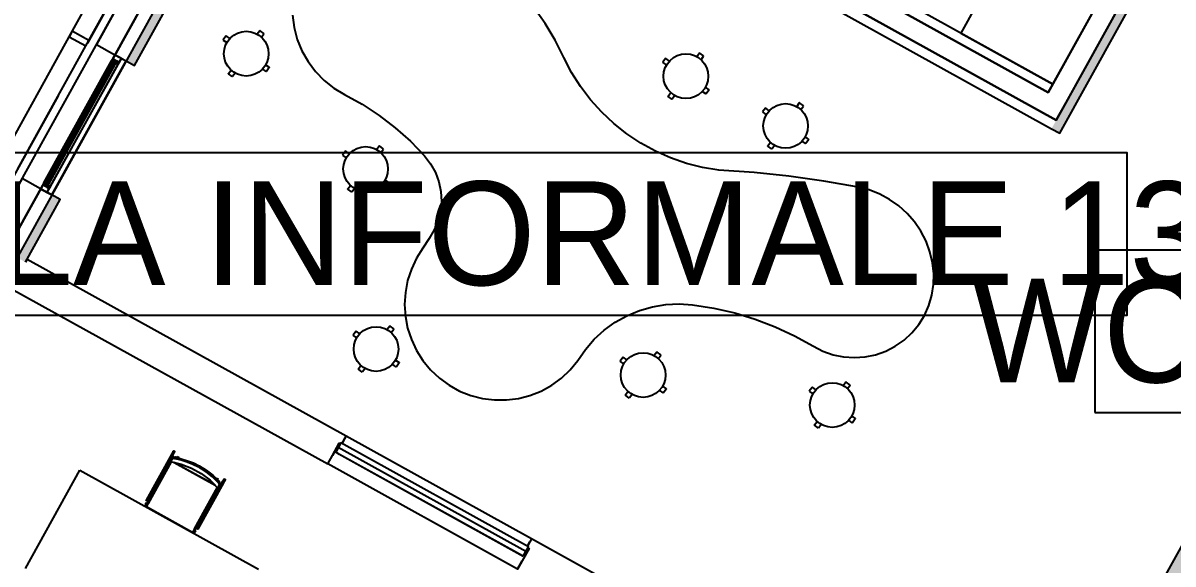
# Model space of a CAD drawing. Header units: metres. Extents: x 2.5 to 42.6, y 0.9 to 31.9.
# Drawn here: x 20.895 to 24.441, y 17.182 to 18.851 of the extents above; entities that cross this region are included whole.
import ezdxf

# ---------------------------------------------------------------- set-up
doc = ezdxf.new("R2010")
doc.units = ezdxf.units.M
for name, color, linetype in [('ARREDI', 9, 'Continuous'), ('INFISSI_VETRATE', 4, 'Continuous'), ('PARETI_STRUTTURE', 7, 'Continuous'), ('PILASTRI_SETTI', 8, 'Continuous'), ('PORTE_SCALE', 2, 'Continuous'), ('WAYFINDING_RIQUADRI', 7, 'Continuous'), ('WAYFINDING_TESTI', 7, 'Continuous')]:
    doc.layers.add(name, color=color, linetype=linetype)

msp = doc.modelspace()

# ---------------------------------------------------------------- linework, layer by layer
at = {"layer": 'ARREDI'}
for points in [[(21.5332, 19.5803), (21.4607, 19.4495), (21.0942, 18.7883)], [(21.7265, 18.8748), (21.7314, 18.837), (21.7411, 18.8), (21.7555, 18.7647), (21.7744, 18.7315), (21.7973, 18.701), (21.8241, 18.6737), (21.8541, 18.6501), (21.8869, 18.6306), (21.9415, 18.6001), (21.9937, 18.5657), (22.0433, 18.5276), (22.0899, 18.4859), (22.1333, 18.4408), (22.152, 18.4166), (22.1668, 18.3899), (22.1775, 18.3612), (22.1838, 18.3313), (22.1855, 18.3007), (22.1826, 18.2703), (22.1751, 18.2406), (22.1633, 18.2124), (22.1474, 18.1863), (22.1284, 18.1565), (22.1086, 18.1252), (22.0928, 18.0916), (22.0813, 18.0564), (22.0744, 18.02), (22.072, 17.9829), (22.0744, 17.9459), (22.0813, 17.9095), (22.0928, 17.8742), (22.1086, 17.8407), (22.1284, 17.8094), (22.1521, 17.7808), (22.1791, 17.7554), (22.2091, 17.7336), (22.2416, 17.7157), (22.2761, 17.7021), (22.312, 17.6929), (22.3488, 17.6882), (22.3859, 17.6882), (22.4227, 17.6929), (22.4586, 17.7021), (22.4931, 17.7158), (22.5256, 17.7336), (22.5556, 17.7554), (22.5826, 17.7808), (22.6063, 17.8094), (22.6297, 17.8438), (22.6569, 17.8752), (22.6876, 17.9034), (22.7213, 17.9278), (22.7576, 17.9481), (22.796, 17.9642), (22.836, 17.9757), (22.877, 17.9826), (22.9186, 17.9847), (22.9601, 17.982), (23.0254, 17.9716), (23.0898, 17.9568), (23.153, 17.9374), (23.2147, 17.9138), (23.2746, 17.8858), (23.3324, 17.8538), (23.3619, 17.8387), (23.3932, 17.8277), (23.4257, 17.8211), (23.4588, 17.8188), (23.4918, 17.8211), (23.5243, 17.8278), (23.5555, 17.8388), (23.585, 17.8539), (23.6122, 17.8728), (23.6366, 17.8953), (23.6578, 17.9208), (23.6753, 17.949), (23.6888, 17.9792), (23.6982, 18.011), (23.7032, 18.0438), (23.7037, 18.0769), (23.6998, 18.1114), (23.6918, 18.1451), (23.6798, 18.1777), (23.6639, 18.2085), (23.6445, 18.2372), (23.6217, 18.2634), (23.596, 18.2867), (23.5676, 18.3066), (23.5371, 18.3231), (23.5048, 18.3357), (23.4712, 18.3443), (23.3645, 18.3631), (23.2571, 18.3781), (23.1494, 18.3893), (23.0413, 18.3967), (22.9906, 18.4051), (22.9408, 18.4177), (22.8922, 18.4345), (22.8452, 18.4553), (22.8002, 18.48), (22.7574, 18.5084), (22.7171, 18.5403), (22.6797, 18.5755), (22.6454, 18.6137), (22.6144, 18.6548), (22.587, 18.6982), (22.5634, 18.7438), (22.5361, 18.7976), (22.5051, 18.8492), (22.4705, 18.8986)], [(21.5211, 18.8106), (21.5127, 18.7992)], [(21.5127, 18.7992), (21.5129, 18.7981)], [(21.5129, 18.7981), (21.5237, 18.7902)], [(21.5222, 18.8108), (21.5211, 18.8106)], [(21.533, 18.8029), (21.5222, 18.8108)], [(21.6256, 18.8268), (21.6177, 18.816)], [(21.6267, 18.827), (21.6256, 18.8268)], [(21.6381, 18.8186), (21.6267, 18.827)], [(21.6304, 18.8067), (21.6383, 18.8175)], [(21.6383, 18.8175), (21.6381, 18.8186)], [(22.8768, 18.7412), (22.8684, 18.7298)], [(22.8684, 18.7298), (22.8686, 18.7287)], [(22.8686, 18.7287), (22.8794, 18.7208)], [(22.8779, 18.7414), (22.8768, 18.7412)], [(22.8887, 18.7335), (22.8779, 18.7414)], [(22.9813, 18.7574), (22.9734, 18.7466)], [(22.9824, 18.7576), (22.9813, 18.7574)], [(22.9939, 18.7492), (22.9824, 18.7576)], [(22.9861, 18.7373), (22.994, 18.7481)], [(22.994, 18.7481), (22.9939, 18.7492)], [(21.5289, 18.6947), (21.5368, 18.7055)], [(21.529, 18.6936), (21.5289, 18.6947)], [(21.5405, 18.6852), (21.529, 18.6936)], [(21.5495, 18.6962), (21.5416, 18.6854)], [(21.645, 18.7014), (21.6342, 18.7093)], [(21.6435, 18.722), (21.6543, 18.7141)], [(21.6461, 18.7016), (21.645, 18.7014)], [(21.6545, 18.713), (21.6461, 18.7016)], [(21.6543, 18.7141), (21.6545, 18.713)], [(21.5416, 18.6854), (21.5405, 18.6852)], [(21.0039, 18.6262), (19.2925, 15.5377)], [(22.8846, 18.6253), (22.8925, 18.6361)], [(22.8848, 18.6242), (22.8846, 18.6253)], [(22.8962, 18.6158), (22.8848, 18.6242)], [(22.9053, 18.6268), (22.8973, 18.616)], [(23.0007, 18.632), (22.9899, 18.6399)], [(22.9992, 18.6526), (23.01, 18.6447)], [(23.0018, 18.6322), (23.0007, 18.632)], [(23.0102, 18.6436), (23.0018, 18.6322)], [(23.01, 18.6447), (23.0102, 18.6436)], [(22.8973, 18.616), (22.8962, 18.6158)], [(23.1844, 18.5878), (23.176, 18.5764)], [(23.1855, 18.588), (23.1844, 18.5878)], [(23.1963, 18.5801), (23.1855, 18.588)], [(23.2889, 18.604), (23.281, 18.5932)], [(23.29, 18.6042), (23.2889, 18.604)], [(23.3014, 18.5958), (23.29, 18.6042)], [(23.2937, 18.5839), (23.3016, 18.5947)], [(23.3016, 18.5947), (23.3014, 18.5958)], [(23.176, 18.5764), (23.1762, 18.5753)], [(23.1762, 18.5753), (23.187, 18.5674)], [(23.1922, 18.4719), (23.2001, 18.4827)], [(23.3083, 18.4786), (23.2975, 18.4865)], [(23.3068, 18.4992), (23.3176, 18.4913)], [(23.3094, 18.4788), (23.3083, 18.4786)], [(23.3178, 18.4902), (23.3094, 18.4788)], [(23.3176, 18.4913), (23.3178, 18.4902)], [(21.8893, 18.4551), (21.8809, 18.4436)], [(21.8809, 18.4436), (21.8811, 18.4425)], [(21.8811, 18.4425), (21.8919, 18.4346)], [(21.8904, 18.4552), (21.8893, 18.4551)], [(21.9012, 18.4473), (21.8904, 18.4552)], [(21.9938, 18.4712), (21.9859, 18.4604)], [(21.9949, 18.4714), (21.9938, 18.4713)], [(22.0063, 18.463), (21.9949, 18.4714)], [(21.9986, 18.4511), (22.0065, 18.4619)], [(22.0065, 18.4619), (22.0063, 18.463)], [(23.1924, 18.4708), (23.1922, 18.4719)], [(23.2038, 18.4624), (23.1924, 18.4708)], [(23.2049, 18.4626), (23.2038, 18.4624)], [(23.2128, 18.4734), (23.2049, 18.4626)], [(21.8971, 18.3391), (21.905, 18.3499)], [(21.8973, 18.338), (21.8971, 18.3391)], [(21.9087, 18.3297), (21.8973, 18.338)], [(21.9177, 18.3406), (21.9098, 18.3298)], [(22.0132, 18.3458), (22.0024, 18.3537)], [(22.0117, 18.3665), (22.0225, 18.3585)], [(22.0143, 18.346), (22.0132, 18.3458)], [(22.0227, 18.3574), (22.0143, 18.346)], [(22.0225, 18.3585), (22.0227, 18.3574)], [(21.9098, 18.3298), (21.9087, 18.3297)], [(22.026, 17.916), (22.0181, 17.9052)], [(22.0271, 17.9162), (22.026, 17.916)], [(22.0386, 17.9078), (22.0271, 17.9162)], [(21.9215, 17.8998), (21.9131, 17.8884)], [(21.9131, 17.8884), (21.9133, 17.8873)], [(21.9133, 17.8873), (21.9241, 17.8794)], [(21.9226, 17.9), (21.9215, 17.8998)], [(21.9334, 17.8921), (21.9226, 17.9)], [(22.0308, 17.8959), (22.0387, 17.9067)], [(22.0387, 17.9067), (22.0386, 17.9078)], [(22.0439, 17.8112), (22.0547, 17.8033)], [(22.0549, 17.8022), (22.0465, 17.7908)], [(22.0547, 17.8033), (22.0549, 17.8022)], [(22.7451, 17.8195), (22.7367, 17.8081)], [(22.7367, 17.8081), (22.7369, 17.807)], [(22.7369, 17.807), (22.7477, 17.7991)], [(22.7462, 17.8197), (22.7451, 17.8195)], [(22.757, 17.8118), (22.7462, 17.8197)], [(22.8496, 17.8357), (22.8417, 17.8249)], [(22.8507, 17.8359), (22.8496, 17.8357)], [(22.8621, 17.8275), (22.8507, 17.8359)], [(22.8544, 17.8156), (22.8623, 17.8264)], [(22.8623, 17.8264), (22.8621, 17.8275)], [(21.9293, 17.7839), (21.9372, 17.7947)], [(21.9295, 17.7828), (21.9293, 17.7839)], [(21.9409, 17.7744), (21.9295, 17.7828)], [(21.942, 17.7746), (21.9409, 17.7744)], [(21.9499, 17.7854), (21.942, 17.7746)], [(22.0454, 17.7906), (22.0346, 17.7985)], [(22.0465, 17.7908), (22.0454, 17.7906)], [(23.4329, 17.7433), (23.425, 17.7325)], [(23.434, 17.7435), (23.4329, 17.7433)], [(23.4454, 17.7351), (23.434, 17.7435)], [(23.4377, 17.7232), (23.4456, 17.734)], [(23.4456, 17.734), (23.4455, 17.7351)], [(22.7529, 17.7036), (22.7608, 17.7144)], [(22.753, 17.7025), (22.7529, 17.7036)], [(22.7645, 17.6941), (22.753, 17.7025)], [(22.7735, 17.7051), (22.7656, 17.6943)], [(22.869, 17.7103), (22.8582, 17.7182)], [(22.8675, 17.7309), (22.8783, 17.723)], [(22.8701, 17.7104), (22.869, 17.7103)], [(22.8785, 17.7219), (22.8701, 17.7104)], [(22.8783, 17.723), (22.8785, 17.7219)], [(23.3284, 17.7271), (23.32, 17.7157)], [(23.32, 17.7157), (23.3202, 17.7146)], [(23.3202, 17.7146), (23.331, 17.7067)], [(23.3295, 17.7273), (23.3284, 17.7271)], [(23.3403, 17.7194), (23.3295, 17.7273)], [(22.7656, 17.6943), (22.7645, 17.6941)], [(23.4523, 17.6179), (23.4415, 17.6258)], [(23.4508, 17.6385), (23.4616, 17.6306)], [(23.4618, 17.6295), (23.4534, 17.6181)], [(23.4616, 17.6306), (23.4618, 17.6295)], [(23.3362, 17.6112), (23.3441, 17.622)], [(23.3364, 17.6101), (23.3362, 17.6112)], [(23.3478, 17.6017), (23.3364, 17.6101)], [(23.3489, 17.6019), (23.3478, 17.6017)], [(23.3568, 17.6127), (23.3489, 17.6019)], [(23.4534, 17.6181), (23.4523, 17.6179)], [(21.3547, 17.5212), (21.3543, 17.5214), (21.354, 17.5216)], [(21.354, 17.5216), (21.354, 17.5216)], [(21.3553, 17.5209), (21.3547, 17.5212)], [(21.3587, 17.5282), (21.3586, 17.5289), (21.3587, 17.5296), (21.3587, 17.5299), (21.3587, 17.5299), (21.359, 17.5303), (21.3595, 17.5308), (21.3602, 17.5311), (21.361, 17.5311), (21.3617, 17.5309), (21.3623, 17.5305), (21.3627, 17.5298)], [(21.3627, 17.5298), (21.3629, 17.5291), (21.3628, 17.5284), (21.3627, 17.5281), (21.3627, 17.5281), (21.3625, 17.5277), (21.3619, 17.5272)], [(22.4461, 17.2207), (21.8675, 17.5414)], [(21.4174, 17.2799), (21.2756, 17.3584), (21.3526, 17.4973)], [(21.3462, 17.4993), (21.346, 17.5), (21.3461, 17.5008), (21.3462, 17.501), (21.3462, 17.501), (21.3464, 17.5014), (21.3469, 17.5019), (21.3476, 17.5022), (21.3484, 17.5023)], [(21.3499, 17.4988), (21.3493, 17.4983), (21.3486, 17.498), (21.3479, 17.498), (21.3472, 17.4982), (21.3466, 17.4987), (21.3461, 17.4993)], [(21.3635, 17.5078), (21.3611, 17.5082), (21.3588, 17.5083), (21.3571, 17.5082), (21.3563, 17.5078), (21.353, 17.5029), (21.3497, 17.498), (21.3831, 17.4905), (21.4151, 17.4783), (21.4451, 17.4616), (21.4724, 17.4409), (21.4965, 17.4166), (21.4989, 17.422), (21.5013, 17.4274)], [(21.3497, 17.498), (21.35, 17.5002)], [(21.3526, 17.5053), (21.3535, 17.5067), (21.3559, 17.5103)], [(21.3529, 17.5095), (21.3527, 17.5103), (21.3528, 17.511), (21.3531, 17.5115), (21.3531, 17.5117), (21.3536, 17.5121), (21.3537, 17.5121), (21.3544, 17.5124), (21.3551, 17.5124), (21.3558, 17.5122), (21.3564, 17.5118)], [(21.3568, 17.5111), (21.357, 17.5104), (21.3569, 17.5097), (21.3567, 17.5092), (21.3566, 17.509), (21.3561, 17.5085), (21.3554, 17.5082), (21.3546, 17.5082), (21.3539, 17.5084), (21.3533, 17.5089), (21.3529, 17.5095)], [(21.3563, 17.5078), (21.357, 17.5082), (21.3587, 17.5083), (21.361, 17.5082), (21.3635, 17.5078)], [(21.3576, 17.512), (21.3593, 17.5121)], [(21.3592, 17.5121), (21.3576, 17.512)], [(21.3615, 17.512), (21.3602, 17.5121)], [(21.3604, 17.5121), (21.3616, 17.512)], [(21.4877, 17.4255), (21.4752, 17.4324), (21.4551, 17.4436), (21.4349, 17.4547), (21.4147, 17.466), (21.3945, 17.4771), (21.3744, 17.4883), (21.3618, 17.4952)], [(21.3618, 17.4952), (21.4877, 17.4255)], [(21.3629, 17.5118), (21.3639, 17.5117)], [(21.364, 17.5117), (21.3629, 17.5118)], [(21.3634, 17.5083), (21.3634, 17.5085), (21.3635, 17.5089), (21.3636, 17.5096)], [(21.3635, 17.5078), (21.3825, 17.5035), (21.4011, 17.4977), (21.4191, 17.4904), (21.4341, 17.4829)], [(21.4341, 17.4829), (21.4192, 17.4904), (21.4012, 17.4977), (21.3826, 17.5035), (21.3636, 17.5078)], [(21.3637, 17.5103), (21.3638, 17.511), (21.364, 17.5117)], [(21.364, 17.5122), (21.3641, 17.5125), (21.3641, 17.5125), (21.3641, 17.5125)], [(21.3707, 17.513), (21.3706, 17.5128), (21.3704, 17.5124), (21.37, 17.5118), (21.3697, 17.5111)], [(20.903, 17.1687), (21.0709, 17.4717)], [(21.0709, 17.4717), (21.6219, 17.1663)], [(21.4529, 17.4717), (21.439, 17.4802)], [(21.439, 17.4802), (21.4529, 17.4717)], [(21.4974, 17.4337), (21.4837, 17.4474), (21.469, 17.4601), (21.4534, 17.4714)], [(21.4535, 17.4713), (21.469, 17.46), (21.4838, 17.4474), (21.4975, 17.4335)], [(21.4944, 17.4187), (21.4174, 17.2799)], [(21.4988, 17.4186), (21.4965, 17.4166)], [(21.4965, 17.4166), (21.4988, 17.4185)], [(21.497, 17.4405), (21.4974, 17.4412), (21.4977, 17.4418), (21.498, 17.4422), (21.4981, 17.4424)], [(21.4995, 17.4143), (21.4987, 17.4143), (21.498, 17.4146), (21.4975, 17.4151), (21.4971, 17.4158), (21.497, 17.4165)], [(21.5013, 17.4274), (21.5012, 17.4283), (21.5004, 17.4298), (21.4991, 17.4317), (21.4975, 17.4335)], [(21.4975, 17.4335), (21.4992, 17.4316), (21.5005, 17.4297), (21.5012, 17.4283), (21.5013, 17.4274)], [(21.4989, 17.4345), (21.4985, 17.4341), (21.4981, 17.4338), (21.498, 17.4337)], [(21.501, 17.4364), (21.5011, 17.4365), (21.5012, 17.4365), (21.5011, 17.4365), (21.5009, 17.4363), (21.5005, 17.436), (21.5, 17.4355), (21.4995, 17.435), (21.4989, 17.4345)], [(21.5002, 17.4183), (21.5008, 17.4178), (21.5012, 17.4171), (21.5013, 17.4164), (21.5012, 17.4157), (21.5009, 17.4152), (21.5009, 17.4152), (21.5008, 17.415), (21.5002, 17.4146), (21.4995, 17.4143)], [(21.5043, 17.4299), (21.5019, 17.4245), (21.5013, 17.4232)], [(21.5046, 17.4255), (21.5038, 17.4255), (21.5031, 17.4257), (21.5025, 17.4262), (21.5022, 17.4269), (21.5021, 17.4276), (21.5021, 17.4276), (21.5022, 17.4283), (21.5022, 17.4285), (21.5026, 17.4289), (21.5032, 17.4294), (21.5039, 17.4296)], [(21.5027, 17.4333), (21.5034, 17.4323)], [(21.5034, 17.4322), (21.5027, 17.4333)], [(21.5053, 17.4294), (21.5059, 17.4289), (21.5063, 17.4282), (21.5064, 17.4275), (21.5064, 17.4274), (21.5062, 17.4268), (21.5062, 17.4266), (21.5059, 17.4262), (21.5053, 17.4257), (21.5046, 17.4255)], [(21.5135, 17.4332), (21.5129, 17.4335)], [(21.5142, 17.4328), (21.5142, 17.4328), (21.5142, 17.4328), (21.5139, 17.4329), (21.5135, 17.4332)], [(21.5148, 17.4425), (21.5149, 17.4432), (21.5152, 17.4436), (21.5152, 17.4436), (21.5153, 17.4438), (21.5159, 17.4443), (21.5166, 17.4445)], [(21.5166, 17.4445), (21.5174, 17.4445), (21.518, 17.4443), (21.5186, 17.4438), (21.519, 17.4431), (21.5191, 17.4424), (21.519, 17.4416), (21.5187, 17.4412), (21.5187, 17.4412), (21.5186, 17.441), (21.518, 17.4405), (21.5173, 17.4403)], [(21.2755, 17.3783), (21.2751, 17.3785), (21.2748, 17.3787), (21.2748, 17.3787), (21.2748, 17.3787)], [(21.2785, 17.3766), (21.2783, 17.3767), (21.278, 17.3769), (21.2774, 17.3772), (21.2768, 17.3776), (21.2761, 17.378), (21.2755, 17.3783)], [(21.2735, 17.3693), (21.2729, 17.3689), (21.2725, 17.3685), (21.2723, 17.368), (21.2724, 17.3678), (21.2725, 17.3675), (21.2728, 17.3671), (21.2734, 17.3668), (21.2741, 17.3667), (21.2748, 17.3668), (21.2755, 17.367)], [(21.2738, 17.3668), (21.2733, 17.3665), (21.2729, 17.366), (21.2727, 17.3656), (21.2727, 17.3654), (21.2727, 17.3654), (21.2728, 17.3651), (21.2732, 17.3647), (21.2737, 17.3644), (21.2744, 17.3643), (21.2752, 17.3644)], [(21.2756, 17.3694), (21.2749, 17.3695), (21.2742, 17.3695), (21.2735, 17.3693)], [(21.2769, 17.3663), (21.2765, 17.3667), (21.276, 17.367), (21.2753, 17.3671), (21.2745, 17.3671), (21.2738, 17.3668)], [(21.2775, 17.3623), (21.2771, 17.3629), (21.2765, 17.3634), (21.2758, 17.3637), (21.2751, 17.3636), (21.2744, 17.3634)], [(21.2776, 17.3618), (21.2775, 17.3623), (21.2771, 17.363), (21.2765, 17.3634), (21.2758, 17.3637), (21.2751, 17.3636), (21.2744, 17.3634)], [(21.2755, 17.367), (21.2761, 17.3673), (21.2765, 17.3678), (21.2766, 17.3683), (21.2766, 17.3684), (21.2765, 17.3688)], [(21.2761, 17.3582), (21.2996, 17.3452), (21.323, 17.3322), (21.3465, 17.3192)], [(21.2784, 17.3712), (21.2786, 17.371), (21.2791, 17.3708), (21.2796, 17.3705), (21.2803, 17.3701), (21.2809, 17.3698), (21.2815, 17.3694)], [(21.3473, 17.3187), (21.37, 17.3061), (21.3935, 17.2931), (21.4169, 17.2801)], [(21.418, 17.2806), (21.4184, 17.28), (21.419, 17.2795), (21.4197, 17.2792), (21.4205, 17.2792), (21.4212, 17.2795), (21.4218, 17.28), (21.422, 17.2803), (21.4221, 17.2807), (21.4222, 17.2814)], [(21.418, 17.2806), (21.4184, 17.28), (21.419, 17.2795), (21.4197, 17.2792), (21.4205, 17.2792), (21.4209, 17.2794), (21.4212, 17.2795), (21.4217, 17.28), (21.4221, 17.2807), (21.4222, 17.2814)], [(21.4211, 17.2833), (21.4204, 17.2835), (21.4197, 17.2835), (21.4192, 17.2834)], [(21.4211, 17.2833), (21.4204, 17.2835), (21.4197, 17.2835)], [(21.423, 17.282), (21.4235, 17.2814), (21.424, 17.2811), (21.4245, 17.281), (21.4248, 17.2811), (21.425, 17.2812), (21.4253, 17.2815), (21.4255, 17.2821), (21.4255, 17.2828)], [(21.4255, 17.2828), (21.4253, 17.2835), (21.4249, 17.2842), (21.4245, 17.2847), (21.4239, 17.285), (21.4234, 17.2851)], [(21.4236, 17.2907), (21.4242, 17.2903), (21.4248, 17.29), (21.4255, 17.2896), (21.4261, 17.2893), (21.4265, 17.2891), (21.4267, 17.289)], [(21.4277, 17.2838), (21.4275, 17.2845), (21.4272, 17.2851), (21.4267, 17.2857), (21.4262, 17.286), (21.4257, 17.2861), (21.4254, 17.286), (21.4253, 17.286), (21.4252, 17.2859), (21.4249, 17.2855), (21.4247, 17.285), (21.4247, 17.2843)], [(21.4247, 17.2843), (21.4249, 17.2836), (21.4252, 17.2829), (21.4257, 17.2824), (21.4262, 17.2821), (21.4268, 17.282), (21.4271, 17.2821), (21.4271, 17.2821), (21.4272, 17.2821), (21.4276, 17.2825), (21.4277, 17.2831), (21.4277, 17.2838)], [(21.4343, 17.2903), (21.4337, 17.2906), (21.433, 17.291), (21.4324, 17.2913), (21.4319, 17.2916), (21.4314, 17.2918), (21.4313, 17.2919)], [(21.435, 17.2899), (21.4347, 17.29), (21.4343, 17.2903)], [(21.435, 17.2899), (21.435, 17.2899)]]:
    msp.add_lwpolyline(points, dxfattribs=at)
for points in [[(24.0711, 18.6621), (24.2876, 19.0528), (24.0035, 19.2103), (23.787, 18.8196)], [(21.3134, 19.1845), (21.0938, 18.7885), (21.0942, 18.7883), (21.3137, 19.1843)], [(21.1918, 18.7296), (21.1985, 18.7417), (21.1785, 18.7528), (21.1683, 18.7344), (21.1695, 18.7338), (21.173, 18.74)], [(21.1716, 18.7375), (21.1697, 18.734), (21.1711, 18.7332), (21.173, 18.7367)], [(21.173, 18.7319), (21.1785, 18.7288), (21.181, 18.7333), (21.1755, 18.7363)], [(21.1807, 18.7279), (21.1824, 18.727), (21.184, 18.7298), (21.1823, 18.7308)], [(21.1918, 18.7296), (21.1857, 18.7329), (21.1824, 18.727), (21.1885, 18.7236)], [(20.9762, 18.3406), (20.9574, 18.351), (20.9608, 18.3572), (20.9596, 18.3579), (20.9495, 18.3395), (20.9694, 18.3284)], [(20.9587, 18.3535), (20.9602, 18.3527), (20.9621, 18.3562), (20.9607, 18.357)], [(20.9643, 18.3553), (20.9618, 18.3508), (20.9673, 18.3478), (20.9698, 18.3522)], [(20.9717, 18.3508), (20.9701, 18.348), (20.9718, 18.347), (20.9734, 18.3499)], [(20.9762, 18.3406), (20.9795, 18.3465), (20.9734, 18.3499), (20.9701, 18.3439)], [(22.438, 17.2061), (22.4542, 17.2354), (21.8756, 17.556), (21.8594, 17.5268)], [(21.2759, 17.3594), (21.2752, 17.3594), (21.2745, 17.3596), (21.2739, 17.3601), (21.2735, 17.3607), (21.2733, 17.3612), (21.2733, 17.3615), (21.2734, 17.3622), (21.2738, 17.3629), (21.2744, 17.3634), (21.2738, 17.3629), (21.2736, 17.3626), (21.2734, 17.3622), (21.2733, 17.3615), (21.2735, 17.3607), (21.2739, 17.3601), (21.2745, 17.3596), (21.2752, 17.3594)], [(21.4221, 17.2821), (21.4222, 17.2814)]]:
    msp.add_lwpolyline(points, close=True, dxfattribs=at)
for centre in [(21.5836, 18.7561), (22.9393, 18.6867), (23.2469, 18.5333), (21.9518, 18.4005), (21.984, 17.8453), (22.8076, 17.765), (23.3909, 17.6726)]:
    msp.add_circle(centre, 0.0689, dxfattribs=at)
at = {"layer": 'INFISSI_VETRATE'}
for points in [[(21.1433, 18.6831), (21.1493, 18.6891)], [(21.1655, 18.7053), (21.1715, 18.7113)], [(21.1086, 18.6206), (21.1147, 18.6267)], [(21.1308, 18.6428), (21.1369, 18.6489)], [(21.0962, 18.5804), (21.1023, 18.5864)], [(21.074, 18.5581), (21.0801, 18.5642)], [(21.0616, 18.5179), (21.0677, 18.5239)], [(21.0394, 18.4957), (21.0454, 18.5017)], [(21.027, 18.4554), (21.033, 18.4615)], [(21.0048, 18.4332), (21.0108, 18.4393)], [(20.9701, 18.3707), (20.9762, 18.3768)], [(20.9924, 18.393), (20.9984, 18.399)]]:
    msp.add_lwpolyline(points, dxfattribs=at)
at = {"layer": 'PARETI_STRUTTURE'}
for points in [[(19.3814, 15.5105), (19.3242, 15.5421), (27.06, 29.4989)], [(25.9228, 27.2312), (26.9202, 29.0306), (19.6668, 15.9442)], [(26.8439, 28.9742), (19.6745, 16.0393)], [(19.6745, 16.0393), (26.8439, 28.9742)], [(24.067, 18.5248), (24.0928, 18.5105), (25.2724, 20.6387), (25.2466, 20.6531)], [(25.161, 20.6285), (24.0567, 18.6363)], [(25.2161, 20.598), (24.0813, 18.5506)], [(24.1118, 18.6057), (25.2161, 20.598)], [(21.8543, 19.8908), (21.84, 19.865), (24.0567, 18.6363), (24.0711, 18.6621)], [(24.0567, 18.6363), (21.84, 19.865)], [(24.0711, 18.6621), (21.8801, 19.8765)], [(21.8353, 19.7955), (24.0813, 18.5506), (24.1119, 18.6057)], [(24.0813, 18.5506), (21.8353, 19.7955)], [(21.821, 19.7697), (24.067, 18.5248)], [(21.0422, 18.8171), (21.2617, 19.2131)], [(21.0986, 18.7971), (21.3086, 19.1759)], [(21.3885, 19.1316), (21.3313, 19.1633), (21.1214, 18.7845), (21.1785, 18.7528)], [(21.213, 18.7337), (21.2388, 18.7194), (21.4487, 19.0982), (21.4229, 19.1125)], [(20.8227, 18.421), (21.0422, 18.8171)], [(21.047, 18.8257), (21.0374, 18.8085)], [(20.8791, 18.401), (21.0891, 18.7798)], [(20.9596, 18.3579), (21.1683, 18.7344)], [(21.1684, 18.7344), (20.9596, 18.3579)], [(20.9694, 18.3466), (21.1831, 18.7321), (21.181, 18.7333), (20.9673, 18.3477)], [(20.9839, 18.3204), (21.213, 18.7337)], [(21.1785, 18.7528), (21.064, 18.5461)], [(21.1785, 18.7528), (21.213, 18.7337)], [(21.1885, 18.7236), (21.1985, 18.7417)], [(21.1985, 18.7417), (21.2129, 18.7337)], [(20.9795, 18.3465), (21.1885, 18.7236)], [(20.9796, 18.3468), (21.1883, 18.7234)], [(21.064, 18.5461), (20.9495, 18.3395)], [(20.9495, 18.3395), (20.8923, 18.3712), (20.5726, 17.7944), (20.6297, 17.7627)], [(20.9694, 18.3284), (20.9839, 18.3204), (20.9495, 18.3395)], [(20.9694, 18.3284), (20.9795, 18.3465)], [(20.9028, 18.1132), (21.0097, 18.3061), (20.9839, 18.3204)], [(21.8867, 17.5679), (21.8915, 17.5765), (20.9076, 18.1218), (20.9028, 18.1132)], [(20.858, 18.0323), (21.835, 17.4908), (21.8493, 17.5166)], [(24.6731, 17.6082), (24.1997, 16.7541), (24.2256, 16.7398)], [(21.835, 17.4908), (21.8493, 17.5166), (21.8703, 17.5545), (21.8737, 17.5526)], [(21.8737, 17.5526), (21.8703, 17.5545), (21.8493, 17.5166)], [(21.8791, 17.5541), (21.8867, 17.5679), (21.8791, 17.5541)], [(22.4632, 17.2596), (21.8915, 17.5765), (21.8867, 17.5679)], [(21.354, 17.5216), (21.2748, 17.3787)], [(21.3587, 17.5299), (21.3462, 17.501)], [(21.3554, 17.5114), (21.3627, 17.5281)], [(22.4263, 17.2126), (21.8711, 17.5203), (21.8594, 17.5268), (21.8737, 17.5526)], [(21.3497, 17.4999), (21.2784, 17.3712)], [(21.2786, 17.3766), (21.3488, 17.5033)], [(21.2822, 17.3691), (21.3532, 17.4972)], [(21.3501, 17.4993), (21.3506, 17.5003)], [(21.3567, 17.5091), (21.3503, 17.4993)], [(21.3531, 17.5061), (21.355, 17.5104)], [(21.3544, 17.5084), (21.3539, 17.5075)], [(21.4365, 17.4816), (21.414, 17.4926), (21.3905, 17.5013), (21.3663, 17.5076), (21.3634, 17.5082)], [(21.3641, 17.5125), (21.4206, 17.4944), (21.4386, 17.4853)], [(21.377, 17.5096), (21.3707, 17.5131)], [(21.4386, 17.4854), (21.4601, 17.472), (21.4802, 17.4566), (21.4986, 17.4393), (21.5012, 17.4365)], [(22.4204, 17.1663), (22.4347, 17.1921), (22.4204, 17.1663), (21.835, 17.4908)], [(21.4979, 17.4336), (21.4799, 17.4511), (21.4602, 17.4667), (21.4391, 17.4802), (21.4365, 17.4816)], [(21.494, 17.4192), (21.423, 17.291)], [(21.4267, 17.2889), (21.4984, 17.4182)], [(21.4999, 17.4159), (21.4312, 17.292)], [(21.435, 17.2899), (21.5142, 17.4328)], [(21.4981, 17.4425), (21.4915, 17.4461)], [(21.4972, 17.4179), (21.4973, 17.418), (21.4974, 17.4181), (21.4974, 17.4182), (21.4975, 17.4183), (21.4975, 17.4185), (21.4976, 17.4186), (21.4976, 17.4187), (21.4977, 17.4188), (21.4977, 17.4189), (21.4978, 17.4191), (21.4979, 17.4192), (21.4979, 17.4193), (21.498, 17.4194), (21.498, 17.4195), (21.4981, 17.4197), (21.4981, 17.4198), (21.4982, 17.4199), (21.4983, 17.42), (21.4983, 17.4201), (21.4984, 17.4202), (21.4984, 17.4204), (21.4985, 17.4205), (21.4985, 17.4206), (21.4986, 17.4207), (21.4986, 17.4208), (21.4987, 17.421), (21.4988, 17.4211), (21.4988, 17.4212), (21.4989, 17.4213), (21.4989, 17.4214), (21.499, 17.4216), (21.499, 17.4217), (21.4991, 17.4218), (21.4991, 17.4219), (21.4992, 17.422), (21.4993, 17.4221), (21.4993, 17.4223), (21.4994, 17.4224), (21.4994, 17.4225), (21.4995, 17.4226), (21.4995, 17.4227), (21.4996, 17.4229), (21.4997, 17.423), (21.4997, 17.4231), (21.4998, 17.4232), (21.4998, 17.4233), (21.4999, 17.4234), (21.4999, 17.4236), (21.5, 17.4237), (21.5, 17.4238), (21.5001, 17.4239), (21.5002, 17.424), (21.5002, 17.4242), (21.5003, 17.4243), (21.5003, 17.4244), (21.5004, 17.4245), (21.5004, 17.4246), (21.5005, 17.4247), (21.5005, 17.4249), (21.5006, 17.425), (21.5007, 17.4251), (21.5007, 17.4252), (21.5008, 17.4253), (21.5008, 17.4255), (21.5009, 17.4256), (21.5009, 17.4257), (21.501, 17.4258), (21.501, 17.4259), (21.5011, 17.4261), (21.5012, 17.4262), (21.5012, 17.4263), (21.5013, 17.4264), (21.5013, 17.4265), (21.5014, 17.4267), (21.5015, 17.4268), (21.5015, 17.4269), (21.5016, 17.427), (21.5016, 17.4271), (21.5017, 17.4272), (21.5017, 17.4274), (21.5018, 17.4275), (21.5018, 17.4276), (21.5019, 17.4277), (21.502, 17.4278), (21.502, 17.428), (21.5021, 17.4281), (21.5021, 17.4282), (21.5022, 17.4283), (21.5022, 17.4284), (21.5022, 17.4285)], [(21.5152, 17.4436), (21.4973, 17.4177)], [(21.5015, 17.4186), (21.5, 17.4161)], [(21.5009, 17.4152), (21.5187, 17.4412)], [(21.5062, 17.4267), (21.5012, 17.416)], [(21.5023, 17.4252), (21.5028, 17.4261)], [(21.2724, 17.3678), (21.2727, 17.3654)], [(21.2761, 17.3582), (21.4169, 17.2801)], [(21.277, 17.366), (21.2766, 17.3684)], [(21.422, 17.2803), (21.418, 17.2808), (21.4182, 17.2802), (21.4186, 17.2798), (21.4191, 17.2794), (21.4196, 17.2793), (21.4202, 17.2792), (21.4208, 17.2793), (21.4209, 17.2794)], [(21.4254, 17.286), (21.4234, 17.2852)], [(21.4248, 17.2811), (21.4271, 17.282)], [(22.8144, 17.065), (22.4632, 17.2597), (22.4584, 17.251)], [(22.4632, 17.2597), (22.4584, 17.251)], [(22.438, 17.2061), (22.4263, 17.2126)], [(22.4523, 17.2319), (22.4557, 17.23), (22.4347, 17.1921)], [(22.4557, 17.23), (22.4347, 17.1921)], [(22.4523, 17.2319), (22.438, 17.2061)]]:
    msp.add_lwpolyline(points, dxfattribs=at)
for points in [[(21.047, 18.8257), (21.0374, 18.8085), (21.0891, 18.7798), (21.0986, 18.7971)], [(21.1785, 18.7528), (20.9495, 18.3395), (20.9694, 18.3285), (21.1985, 18.7417)], [(21.1755, 18.7363), (20.9618, 18.3508), (20.9597, 18.3519), (21.1734, 18.7375)], [(21.1734, 18.7375), (20.9597, 18.352), (20.9618, 18.3508), (21.1755, 18.7363)], [(20.9694, 18.3466), (20.9673, 18.3477), (21.181, 18.7333), (21.1831, 18.7321)], [(22.4507, 17.2373), (22.4584, 17.251)]]:
    msp.add_lwpolyline(points, close=True, dxfattribs=at)
at = {"layer": 'PILASTRI_SETTI'}
for points in [[(24.0928, 18.5105), (25.2724, 20.6388), (24.067, 18.5248), (25.2466, 20.6531)], [(21.2388, 18.7194), (21.4487, 19.0982), (21.2129, 18.7337), (21.4229, 19.1125)], [(20.9028, 18.1132), (21.0097, 18.3061), (20.877, 18.1276), (20.9839, 18.3204)], [(24.2255, 16.7398), (24.6989, 17.5938), (24.1997, 16.7541), (24.6731, 17.6082)], [(24.295, 16.7351), (24.7454, 17.5478), (24.2399, 16.7656), (24.6903, 17.5783)], [(24.3307, 16.7873), (24.7477, 17.5398), (24.3255, 16.7902), (24.7426, 17.5426)]]:
    msp.add_solid(points, dxfattribs=at)
at = {"layer": 'PORTE_SCALE'}
msp.add_arc((14.2407, 22.0732), 8.4496, 327.24518, 327.32499, dxfattribs=at)
at = {"layer": 'WAYFINDING_RIQUADRI'}
for points in [[(20.7, 17.95), (24.3, 17.95), (24.3, 18.45), (20.7, 18.45)], [(24.2, 17.65), (26.2, 17.65), (26.2, 18.15), (24.2, 18.15)]]:
    msp.add_lwpolyline(points, close=True, dxfattribs=at)

# ---------------------------------------------------------------- texts
at = {"layer": 'WAYFINDING_TESTI', "char_height": 0.32, "attachment_point": 5}
for s, insert in [('AULA INFORMALE 131', (22.5, 18.2)), ('WC DOCENTI', (25.2, 17.9))]:
    msp.add_mtext(s, dxfattribs=dict(at, insert=insert))

doc.saveas('drawing.dxf')
